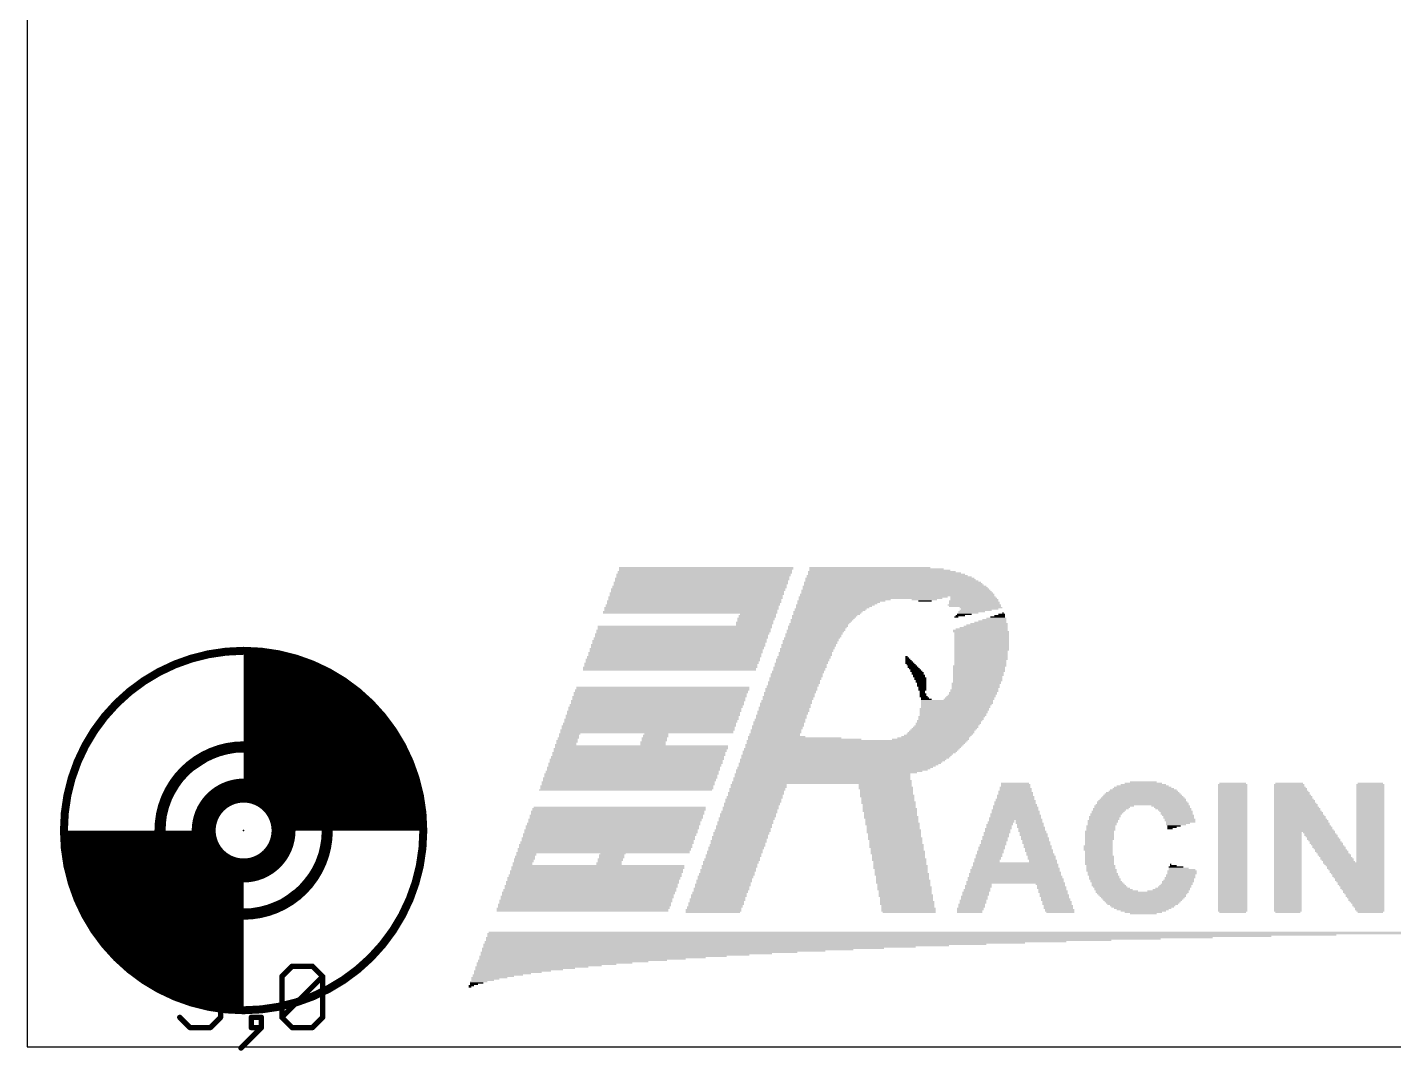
# Model space of a CAD drawing. Extents: x 43 to 243, y 16 to 92.
# Drawn here: x 43.18 to 69.25, y 16.44 to 35.96 of the extents above; entities that cross this region are included whole.
import ezdxf

# ---------------------------------------------------------------- set-up
doc = ezdxf.new("R2010")
doc.units = 0
for name, color, linetype in [('121', 253, 'CONTINUOUS'), ('20', 7, 'CONTINUOUS'), ('21', 253, 'CONTINUOUS'), ('23', 7, 'CONTINUOUS'), ('48', 253, 'CONTINUOUS'), ('51', 253, 'CONTINUOUS')]:
    doc.layers.add(name, color=color, linetype=linetype)

# ---------------------------------------------------------------- blocks, each defined once
blk = doc.blocks.new('RECT')
blk.add_solid([(-0.5, -0.5), (0.5, -0.5), (-0.5, 0.5), (0.5, 0.5)])

msp = doc.modelspace()

# ---------------------------------------------------------------- linework, layer by layer
at = {"layer": '20'}
for p, q in [((43.18, 91.59), (43.18, 16.51)), ((43.18, 16.51), (243.18, 16.51))]:
    msp.add_line(p, q, dxfattribs=at)
msp.add_circle((47.3075, 20.6375), 1.5, dxfattribs=at)
at = {"layer": '21'}
for points, const_width in [([(47.3075, 17.2085, 1), (47.3075, 24.0665, 1), (47.3075, 17.2085)], 0.1524), ([(47.3075, 19.0375, 1), (47.3075, 22.2375, 1), (47.3075, 19.0375)], 0.2032)]:
    msp.add_lwpolyline(points, format="xyb", dxfattribs=dict(at, const_width=const_width))
at = {"layer": '23'}
msp.add_point((47.3075, 20.6375), dxfattribs=at)
at = {"layer": '48', "const_width": 0.1016}
for points in [[(46.0883, 17.8528), (46.2832, 18.0477)], [(46.2832, 18.0477), (46.673, 18.0477)], [(46.673, 18.0477), (46.8679, 17.8528)], [(48.0373, 17.8528), (48.2322, 18.0477)], [(48.2322, 18.0477), (48.622, 18.0477)], [(48.622, 18.0477), (48.8169, 17.8528)], [(46.8679, 17.8528), (46.8679, 17.6579)], [(48.0373, 17.0732), (48.0373, 17.8528)], [(48.0373, 17.0732), (48.8169, 17.8528)], [(48.8169, 17.8528), (48.8169, 17.0732)], [(46.673, 17.463), (46.4781, 17.463)], [(46.8679, 17.6579), (46.673, 17.463)], [(46.673, 17.463), (46.8679, 17.2681)], [(46.8679, 17.2681), (46.8679, 17.0732)], [(46.2832, 16.8783), (46.0883, 17.0732)], [(46.8679, 17.0732), (46.673, 16.8783)], [(47.6475, 17.0732), (47.4526, 17.0732)], [(47.4526, 17.0732), (47.4526, 16.8783)], [(47.6475, 16.8783), (47.6475, 17.0732)], [(48.2322, 16.8783), (48.0373, 17.0732)], [(48.8169, 17.0732), (48.622, 16.8783)], [(46.673, 16.8783), (46.2832, 16.8783)], [(47.2577, 16.4885), (47.6475, 16.8783)], [(47.4526, 16.8783), (47.6475, 16.8783)], [(48.622, 16.8783), (48.2322, 16.8783)]]:
    msp.add_lwpolyline(points, dxfattribs=at)
at = {"layer": '48', "const_width": 0.0508}
for points in [[(46.2832, 18.0731, 1), (46.2832, 18.0223)], [(46.3012, 18.0297, 1), (46.2652, 18.0657)], [(46.691, 18.0657, 1), (46.655, 18.0297)], [(46.673, 18.0223, 1), (46.673, 18.0731)], [(48.2322, 18.0731, 1), (48.2322, 18.0223)], [(48.2502, 18.0297, 1), (48.2142, 18.0657)], [(48.64, 18.0657, 1), (48.604, 18.0297)], [(48.622, 18.0223, 1), (48.622, 18.0731)], [(46.0703, 17.8708, 1), (46.1063, 17.8348)], [(46.8933, 17.8528, 1), (46.8425, 17.8528)], [(46.8499, 17.8348, 1), (46.8859, 17.8708)], [(48.0193, 17.8708, 1), (48.0553, 17.8348)], [(48.0627, 17.8528, 1), (48.0119, 17.8528)], [(48.8423, 17.8528, 1), (48.7915, 17.8528)], [(48.8349, 17.8348, 1), (48.7989, 17.8708)], [(48.7989, 17.8348, 1), (48.8349, 17.8708)], [(46.4781, 17.4884, 1), (46.4781, 17.4376)], [(46.691, 17.481, 1), (46.655, 17.445)], [(46.655, 17.481, 1), (46.691, 17.445)], [(46.673, 17.4376, 1), (46.673, 17.4884)], [(46.8425, 17.6579, 1), (46.8933, 17.6579)], [(46.8859, 17.6399, 1), (46.8499, 17.6759)], [(46.8933, 17.2681, 1), (46.8425, 17.2681)], [(46.8499, 17.2501, 1), (46.8859, 17.2861)], [(46.1063, 17.0912, 1), (46.0703, 17.0552)], [(46.8425, 17.0732, 1), (46.8933, 17.0732)], [(46.8859, 17.0552, 1), (46.8499, 17.0912)], [(47.4526, 17.0986, 1), (47.4526, 17.0478)], [(47.478, 17.0732, 1), (47.4272, 17.0732)], [(47.6729, 17.0732, 1), (47.6221, 17.0732)], [(47.6475, 17.0478, 1), (47.6475, 17.0986)], [(48.0553, 17.0912, 1), (48.0193, 17.0552)], [(48.0193, 17.0912, 1), (48.0553, 17.0552)], [(48.0119, 17.0732, 1), (48.0627, 17.0732)], [(48.7915, 17.0732, 1), (48.8423, 17.0732)], [(48.8349, 17.0552, 1), (48.7989, 17.0912)], [(46.2832, 16.9037, 1), (46.2832, 16.8529)], [(46.2652, 16.8603, 1), (46.3012, 16.8963)], [(46.655, 16.8963, 1), (46.691, 16.8603)], [(46.673, 16.8529, 1), (46.673, 16.9037)], [(47.4526, 16.9037, 1), (47.4526, 16.8529)], [(47.4272, 16.8783, 1), (47.478, 16.8783)], [(47.6221, 16.8783, 1), (47.6729, 16.8783)], [(47.6655, 16.8603, 1), (47.6295, 16.8963)], [(47.6475, 16.8529, 1), (47.6475, 16.9037)], [(48.2322, 16.9037, 1), (48.2322, 16.8529)], [(48.2142, 16.8603, 1), (48.2502, 16.8963)], [(48.604, 16.8963, 1), (48.64, 16.8603)], [(48.622, 16.8529, 1), (48.622, 16.9037)], [(47.2397, 16.5065, 1), (47.2757, 16.4705)]]:
    msp.add_lwpolyline(points, format="xyb", dxfattribs=at)
at = {"layer": '51'}
for points, const_width in [([(49.4665, 20.6375, 0.4142), (47.3075, 22.7965)], 2.4892), ([(45.1485, 20.6375, 0.4142), (47.3075, 18.4785)], 2.4892), ([(47.3075, 19.8755, 1), (47.3075, 21.3995, 1), (47.3075, 19.8755)], 0.4572)]:
    msp.add_lwpolyline(points, format="xyb", dxfattribs=dict(at, const_width=const_width))

# ---------------------------------------------------------------- block references
at = {"layer": '121', "yscale": 0.0254}
for p, xscale in [((56.1086, 25.5778), 3.3274), ((56.1086, 25.5524), 3.3274), ((56.134, 25.654), 3.3274), ((56.134, 25.6286), 3.3274), ((56.1213, 25.6032), 3.302), ((59.4868, 25.5778), 2.8194), ((59.5376, 25.5524), 2.921), ((59.2582, 25.654), 2.3114), ((59.3852, 25.6286), 2.5654), ((59.4487, 25.6032), 2.6924), ((56.007, 25.2984), 3.3274), ((56.0324, 25.3746), 3.3274), ((56.0324, 25.3492), 3.3274), ((56.0197, 25.3238), 3.302), ((56.0578, 25.4508), 3.3274), ((56.0578, 25.4254), 3.3274), ((56.0451, 25.4), 3.302), ((56.0832, 25.527), 3.3274), ((56.0832, 25.5016), 3.3274), ((56.0705, 25.4762), 3.302), ((59.7281, 25.2984), 3.5052), ((59.69, 25.3746), 3.3782), ((59.7027, 25.3492), 3.4036), ((59.7154, 25.3238), 3.429), ((59.6392, 25.4508), 3.2258), ((59.6519, 25.4254), 3.2512), ((59.6773, 25.4), 3.302), ((59.5884, 25.5016), 3.0734), ((59.6265, 25.4762), 3.1496), ((59.5757, 25.527), 2.9972), ((55.9054, 25.019), 3.3274), ((55.9308, 25.0952), 3.3274), ((55.9308, 25.0698), 3.3274), ((55.9181, 25.0444), 3.302), ((55.9562, 25.1714), 3.3274), ((55.9562, 25.146), 3.3274), ((55.9435, 25.1206), 3.302), ((55.9816, 25.2476), 3.3274), ((55.9816, 25.2222), 3.3274), ((55.9689, 25.1968), 3.302), ((56.007, 25.273), 3.3274), ((58.7121, 25.019), 1.6764), ((59.3217, 25.0952), 2.8448), ((59.2709, 25.0698), 2.7432), ((58.7756, 25.0444), 1.7526), ((59.7789, 25.146), 3.7084), ((59.7789, 25.1206), 3.7084), ((59.7535, 25.2222), 3.6068), ((59.7662, 25.1968), 3.6322), ((59.7789, 25.1714), 3.6576), ((59.7408, 25.273), 3.5306), ((59.7535, 25.2476), 3.556), ((60.2996, 25.0444), 0.4826), ((60.3123, 25.019), 0.254), ((61.2394, 25.019), 0.9398), ((61.2267, 25.0952), 0.8636), ((61.2394, 25.0698), 0.889), ((61.2521, 25.0444), 0.9144), ((55.8292, 24.8158), 3.3274), ((55.8292, 24.7904), 3.3274), ((55.8546, 24.892), 3.3274), ((55.8546, 24.8666), 3.3274), ((55.8419, 24.8412), 3.302), ((55.88, 24.9428), 3.3274), ((55.8673, 24.9174), 3.302), ((55.9054, 24.9936), 3.3274), ((55.8927, 24.9682), 3.302), ((57.1246, 24.765), 0.6858), ((58.4581, 24.8158), 1.3208), ((58.4454, 24.7904), 1.2954), ((58.4327, 24.765), 1.27), ((58.5089, 24.8666), 1.3716), ((58.4962, 24.8412), 1.3462), ((58.5978, 24.9428), 1.4986), ((58.5724, 24.9174), 1.4478), ((58.547, 24.892), 1.397), ((58.6613, 24.9936), 1.5748), ((58.6359, 24.9682), 1.524), ((61.2521, 24.9428), 1.016), ((61.2521, 24.9936), 0.9652), ((61.2521, 24.9682), 0.9652), ((61.2648, 24.9174), 0.9906), ((61.0616, 24.765), 0.2794), ((61.2013, 24.8158), 0.508), ((61.1378, 24.7904), 0.381), ((61.3791, 24.892), 0.8128), ((61.2775, 24.8412), 0.6096), ((61.3537, 24.8666), 0.7112), ((61.7728, 24.765), 0.127), ((61.7982, 24.7904), 0.0254), ((55.7276, 24.5364), 3.3274), ((55.7276, 24.511), 3.3274), ((57.0611, 24.6126), 0.7112), ((57.0611, 24.5872), 0.7112), ((57.0484, 24.5618), 0.6858), ((57.0865, 24.6888), 0.7112), ((57.0865, 24.6634), 0.7112), ((57.0738, 24.638), 0.6858), ((57.1119, 24.7396), 0.7112), ((57.1119, 24.7142), 0.7112), ((58.2676, 24.5364), 1.143), ((58.2549, 24.511), 1.1176), ((58.293, 24.5872), 1.143), ((58.2803, 24.5618), 1.1176), ((58.3438, 24.6634), 1.1938), ((58.3311, 24.638), 1.1684), ((58.3184, 24.6126), 1.143), ((58.3946, 24.7396), 1.2446), ((58.3819, 24.7142), 1.2192), ((58.3692, 24.6888), 1.1938), ((60.9092, 24.7142), 0.0762), ((60.9854, 24.7396), 0.1778), ((61.4299, 24.511), 0.9144), ((61.468, 24.5364), 0.8382), ((61.4934, 24.5618), 0.7874), ((61.5315, 24.5872), 0.7112), ((61.5569, 24.6126), 0.6096), ((61.595, 24.638), 0.5334), ((61.6331, 24.6634), 0.4572), ((61.6712, 24.6888), 0.381), ((61.6966, 24.7142), 0.2794), ((61.7347, 24.7396), 0.2032), ((55.626, 24.257), 3.3274), ((55.6514, 24.3078), 3.3274), ((55.6387, 24.2824), 3.302), ((55.6768, 24.384), 3.3274), ((55.6641, 24.3586), 3.302), ((55.6641, 24.3332), 3.302), ((55.7022, 24.4602), 3.3274), ((55.7022, 24.4348), 3.3274), ((55.6895, 24.4094), 3.302), ((55.7149, 24.4856), 3.302), ((58.1279, 24.257), 1.0668), ((58.1533, 24.3078), 1.0668), ((58.1406, 24.2824), 1.0414), ((58.1914, 24.384), 1.0922), ((58.1787, 24.3586), 1.0668), ((58.1787, 24.3332), 1.0668), ((58.2295, 24.4602), 1.1176), ((58.2168, 24.4348), 1.0922), ((58.2041, 24.4094), 1.0668), ((58.2422, 24.4856), 1.0922), ((61.3664, 24.4602), 1.0414), ((61.3791, 24.4348), 1.0668), ((61.3918, 24.4094), 1.0414), ((61.3918, 24.384), 1.0414), ((61.3918, 24.3586), 1.0414), ((61.3918, 24.3332), 1.0414), ((61.3918, 24.3078), 1.0414), ((61.3918, 24.2824), 1.0414), ((61.3918, 24.257), 1.0414), ((61.3918, 24.4856), 0.9906), ((55.5498, 24.0284), 3.3274), ((55.5371, 24.003), 3.302), ((55.5371, 23.9776), 3.302), ((55.5752, 24.1046), 3.3274), ((55.5625, 24.0792), 3.302), ((55.5625, 24.0538), 3.302), ((55.6006, 24.1808), 3.3274), ((55.6006, 24.1554), 3.3274), ((55.5879, 24.13), 3.302), ((55.626, 24.2316), 3.3274), ((55.6133, 24.2062), 3.302), ((58.0263, 24.0284), 1.016), ((58.0263, 24.003), 1.016), ((58.0263, 23.9776), 1.016), ((58.0644, 24.1046), 1.0414), ((58.0517, 24.0792), 1.016), ((58.0517, 24.0538), 1.016), ((58.0898, 24.1808), 1.0414), ((58.0898, 24.1554), 1.0414), ((58.0771, 24.13), 1.016), ((58.1152, 24.2316), 1.0414), ((58.1152, 24.2062), 1.0414), ((61.3918, 24.2316), 1.0414), ((61.3918, 24.2062), 1.0414), ((61.3918, 24.1808), 1.0414), ((61.3918, 24.1554), 1.0414), ((61.3918, 24.13), 1.0414), ((61.3918, 24.1046), 1.0414), ((61.3918, 24.0792), 1.0414), ((61.3791, 24.0538), 1.016), ((61.3791, 24.0284), 1.016), ((61.3791, 24.003), 1.016), ((61.3791, 23.9776), 1.016), ((55.4482, 23.749), 3.3274), ((55.4355, 23.7236), 3.302), ((55.4736, 23.8252), 3.3274), ((55.4609, 23.7998), 3.302), ((55.4609, 23.7744), 3.302), ((55.499, 23.9014), 3.3274), ((55.499, 23.876), 3.3274), ((55.4863, 23.8506), 3.302), ((55.5244, 23.9522), 3.3274), ((55.5117, 23.9268), 3.302), ((57.9247, 23.749), 1.016), ((57.912, 23.7236), 0.9906), ((57.9501, 23.8252), 1.016), ((57.9374, 23.7998), 0.9906), ((57.9374, 23.7744), 0.9906), ((57.9755, 23.9014), 1.016), ((57.9755, 23.876), 1.016), ((57.9628, 23.8506), 0.9906), ((58.0009, 23.9522), 1.016), ((58.0009, 23.9268), 1.016), ((59.9567, 23.9522), 0.0508), ((59.9694, 23.9268), 0.0762), ((59.9821, 23.9014), 0.1016), ((59.9948, 23.876), 0.127), ((60.0075, 23.8506), 0.1524), ((60.0202, 23.8252), 0.1778), ((60.0456, 23.7998), 0.1778), ((60.071, 23.7744), 0.1778), ((60.0837, 23.749), 0.2032), ((60.1091, 23.7236), 0.2032), ((61.3537, 23.7744), 1.016), ((61.341, 23.749), 0.9906), ((61.341, 23.7236), 0.9906), ((61.3791, 23.9522), 1.016), ((61.3791, 23.9268), 1.016), ((61.3791, 23.9014), 1.016), ((61.3664, 23.876), 0.9906), ((61.3664, 23.8506), 0.9906), ((61.3664, 23.8252), 0.9906), ((61.3664, 23.7998), 0.9906), ((55.4355, 23.6982), 3.302), ((57.8104, 23.4696), 0.9906), ((57.8358, 23.5458), 0.9906), ((57.8358, 23.5204), 0.9906), ((57.8231, 23.495), 0.9652), ((57.8612, 23.622), 0.9906), ((57.8612, 23.5966), 0.9906), ((57.8612, 23.5712), 0.9906), ((57.8866, 23.6728), 0.9906), ((57.8866, 23.6474), 0.9906), ((57.912, 23.6982), 0.9906), ((60.1345, 23.6982), 0.2032), ((60.1472, 23.6728), 0.2286), ((60.1726, 23.6474), 0.2286), ((60.1726, 23.622), 0.2286), ((60.198, 23.5966), 0.2286), ((60.198, 23.5712), 0.2286), ((60.2234, 23.5458), 0.2286), ((60.2234, 23.5204), 0.2286), ((60.2361, 23.495), 0.2032), ((60.2361, 23.4696), 0.2032), ((61.341, 23.6982), 0.9906), ((61.341, 23.6728), 0.9906), ((61.3283, 23.6474), 0.9652), ((61.3283, 23.622), 0.9652), ((61.3283, 23.5966), 0.9652), ((61.3156, 23.5712), 0.9398), ((61.3156, 23.5458), 0.9398), ((61.3156, 23.5204), 0.9398), ((61.3156, 23.495), 0.9398), ((61.3029, 23.4696), 0.9144), ((55.2704, 23.2664), 3.3274), ((55.2577, 23.241), 3.302), ((55.2577, 23.2156), 3.302), ((55.2958, 23.3172), 3.3274), ((55.2831, 23.2918), 3.302), ((55.3085, 23.368), 3.302), ((55.3085, 23.3426), 3.302), ((57.7342, 23.2664), 0.9906), ((57.7215, 23.241), 0.9652), ((57.7215, 23.2156), 0.9652), ((57.7596, 23.3426), 0.9906), ((57.7596, 23.3172), 0.9906), ((57.7469, 23.2918), 0.9652), ((57.785, 23.3934), 0.9906), ((57.7723, 23.368), 0.9652), ((57.8104, 23.4442), 0.9906), ((57.7977, 23.4188), 0.9652), ((60.2488, 23.4442), 0.1778), ((60.2488, 23.4188), 0.1778), ((60.2488, 23.3934), 0.1778), ((60.2615, 23.368), 0.1524), ((60.2615, 23.3426), 0.1524), ((60.2615, 23.3172), 0.1524), ((60.2615, 23.2918), 0.1016), ((60.2615, 23.2664), 0.1016), ((60.2742, 23.241), 0.127), ((60.2742, 23.2156), 0.127), ((61.2013, 23.2156), 0.9144), ((61.2267, 23.2664), 0.9144), ((61.2267, 23.241), 0.9144), ((61.2521, 23.3172), 0.9144), ((61.2521, 23.2918), 0.9144), ((61.2902, 23.4442), 0.9398), ((61.2775, 23.4188), 0.9144), ((61.2775, 23.3934), 0.9144), ((61.2775, 23.368), 0.9144), ((61.2648, 23.3426), 0.889), ((55.1688, 22.987), 3.3274), ((55.1561, 22.9616), 3.302), ((55.1561, 22.9362), 3.302), ((55.1942, 23.0378), 3.3274), ((55.1815, 23.0124), 3.302), ((55.2196, 23.114), 3.3274), ((55.2069, 23.0886), 3.302), ((55.2069, 23.0632), 3.302), ((55.245, 23.1902), 3.3274), ((55.2323, 23.1648), 3.302), ((55.2323, 23.1394), 3.302), ((57.6326, 22.987), 0.9906), ((57.6199, 22.9616), 0.9652), ((57.6199, 22.9362), 0.9652), ((57.658, 23.0632), 0.9906), ((57.6453, 23.0378), 0.9652), ((57.6453, 23.0124), 0.9652), ((57.6707, 23.114), 0.9652), ((57.6707, 23.0886), 0.9652), ((57.7088, 23.1902), 0.9906), ((57.6961, 23.1648), 0.9652), ((57.6961, 23.1394), 0.9652), ((60.2869, 23.1902), 0.1524), ((60.8711, 22.9616), 1.3208), ((60.8711, 22.9362), 1.3208), ((60.3123, 23.1648), 0.1524), ((60.3377, 23.1394), 0.2032), ((60.9219, 23.114), 1.3716), ((60.9219, 23.0886), 1.3716), ((60.9219, 23.0632), 1.3716), ((60.9092, 23.0378), 1.3462), ((60.8965, 23.0124), 1.3208), ((60.8965, 22.987), 1.3208), ((61.1505, 23.1394), 0.9652), ((61.1632, 23.1648), 0.9398), ((61.1886, 23.1902), 0.9398), ((55.0545, 22.6822), 3.302), ((55.0926, 22.7584), 3.3274), ((55.0799, 22.733), 3.302), ((55.0799, 22.7076), 3.302), ((55.118, 22.8346), 3.3274), ((55.1053, 22.8092), 3.302), ((55.1053, 22.7838), 3.302), ((55.1434, 22.9108), 3.3274), ((55.1307, 22.8854), 3.302), ((55.1307, 22.86), 3.302), ((57.531, 22.7076), 0.9906), ((57.5183, 22.6822), 0.9652), ((57.5437, 22.7584), 0.9652), ((57.5437, 22.733), 0.9652), ((57.5691, 22.8346), 0.9652), ((57.5691, 22.8092), 0.9652), ((57.5691, 22.7838), 0.9652), ((57.6072, 22.9108), 0.9906), ((57.5945, 22.8854), 0.9652), ((57.5945, 22.86), 0.9652), ((60.7568, 22.6822), 1.2446), ((60.7822, 22.733), 1.2446), ((60.7695, 22.7076), 1.2192), ((60.8203, 22.8092), 1.27), ((60.8076, 22.7838), 1.2446), ((60.8076, 22.7584), 1.2446), ((60.8584, 22.9108), 1.2954), ((60.8584, 22.8854), 1.2954), ((60.8457, 22.86), 1.27), ((60.8457, 22.8346), 1.27), ((53.5305, 22.479), 0.4064), ((53.5178, 22.4536), 0.381), ((53.5178, 22.4282), 0.381), ((55.0164, 22.5552), 3.3274), ((55.0037, 22.5298), 3.302), ((55.0037, 22.5044), 3.302), ((55.0418, 22.6314), 3.3274), ((55.0291, 22.606), 3.302), ((55.0291, 22.5806), 3.302), ((55.0545, 22.6568), 3.302), ((55.1688, 22.4536), 0.4826), ((55.1688, 22.4282), 0.4826), ((55.1815, 22.479), 0.4572), ((57.4802, 22.4282), 1.0922), ((57.4421, 22.479), 0.9652), ((57.4421, 22.4536), 0.9652), ((57.4675, 22.5552), 0.9652), ((57.4675, 22.5298), 0.9652), ((57.4675, 22.5044), 0.9652), ((57.5056, 22.6314), 0.9906), ((57.4929, 22.606), 0.9652), ((57.4929, 22.5806), 0.9652), ((57.5183, 22.6568), 0.9652), ((60.5155, 22.4282), 1.3208), ((60.5536, 22.4536), 1.2954), ((60.5917, 22.479), 1.27), ((60.6171, 22.5044), 1.27), ((60.6298, 22.5298), 1.2446), ((60.6552, 22.5552), 1.2446), ((60.6806, 22.5806), 1.2446), ((60.706, 22.606), 1.2446), ((60.7187, 22.6314), 1.2192), ((60.7441, 22.6568), 1.2192), ((54.8894, 22.1996), 3.3274), ((54.8767, 22.1742), 3.302), ((53.4543, 22.2758), 0.4064), ((54.9021, 22.2504), 3.302), ((54.9021, 22.225), 3.302), ((53.4797, 22.352), 0.4064), ((53.4797, 22.3266), 0.4064), ((53.467, 22.3012), 0.381), ((53.5051, 22.4028), 0.4064), ((53.4924, 22.3774), 0.381), ((55.118, 22.3266), 0.4826), ((55.118, 22.3012), 0.4826), ((55.118, 22.2758), 0.4826), ((55.1434, 22.4028), 0.4826), ((55.1434, 22.3774), 0.4826), ((55.1434, 22.352), 0.4826), ((58.9153, 22.1996), 4.1148), ((58.9026, 22.1742), 4.0894), ((58.9661, 22.2758), 4.1656), ((58.9534, 22.2504), 4.1402), ((58.9407, 22.225), 4.1148), ((59.0169, 22.352), 4.2164), ((59.0042, 22.3266), 4.191), ((58.9915, 22.3012), 4.1656), ((57.8231, 22.4028), 1.778), ((58.0136, 22.3774), 2.159), ((60.4139, 22.3774), 1.4732), ((60.4647, 22.4028), 1.3716), ((54.7878, 21.9202), 3.3274), ((54.7751, 21.8948), 3.302), ((54.8132, 21.9964), 3.3274), ((54.8005, 21.971), 3.302), ((54.8005, 21.9456), 3.302), ((54.8259, 22.0472), 3.302), ((54.8259, 22.0218), 3.302), ((54.8513, 22.1234), 3.302), ((54.8513, 22.098), 3.302), ((54.8513, 22.0726), 3.302), ((54.8767, 22.1488), 3.302), ((58.6867, 21.9202), 3.8608), ((58.6613, 21.8948), 3.81), ((58.7502, 21.9964), 3.937), ((58.7375, 21.971), 3.9116), ((58.7121, 21.9456), 3.8608), ((58.8137, 22.0726), 4.0132), ((58.801, 22.0472), 3.9878), ((58.7883, 22.0218), 3.9624), ((58.8772, 22.1488), 4.0894), ((58.8645, 22.1234), 4.064), ((58.8391, 22.098), 4.0132), ((54.6862, 21.6408), 3.3274), ((54.7116, 21.717), 3.3274), ((54.6989, 21.6916), 3.302), ((54.6989, 21.6662), 3.302), ((54.7243, 21.7678), 3.302), ((54.7243, 21.7424), 3.302), ((54.7497, 21.844), 3.302), ((54.7497, 21.8186), 3.302), ((54.7497, 21.7932), 3.302), ((54.7751, 21.8694), 3.302), ((58.3438, 21.6408), 3.3782), ((58.3565, 21.717), 3.3528), ((58.3565, 21.6916), 3.3528), ((58.3565, 21.6662), 3.3528), ((58.5343, 21.7932), 3.6576), ((58.4835, 21.7678), 3.556), ((58.4327, 21.7424), 3.4544), ((58.5978, 21.844), 3.7338), ((58.5724, 21.8186), 3.683), ((58.6359, 21.8694), 3.7592), ((54.5973, 21.4122), 3.302), ((54.6227, 21.4884), 3.302), ((54.6227, 21.463), 3.302), ((54.6227, 21.4376), 3.302), ((54.6481, 21.5646), 3.302), ((54.6481, 21.5392), 3.302), ((54.6481, 21.5138), 3.302), ((54.6735, 21.6154), 3.302), ((54.6735, 21.59), 3.302), ((57.1119, 21.4376), 1.0668), ((57.1119, 21.4122), 1.0668), ((57.0992, 21.3868), 1.0414), ((57.1373, 21.5138), 1.0668), ((57.1373, 21.4884), 1.0668), ((57.1373, 21.463), 1.0668), ((58.3438, 21.5646), 3.429), ((58.3438, 21.5392), 3.429), ((58.3438, 21.6154), 3.3782), ((58.3565, 21.59), 3.4036), ((59.5503, 21.5138), 1.016), ((59.5503, 21.4884), 1.016), ((59.563, 21.463), 1.0414), ((59.563, 21.4376), 1.0414), ((59.5757, 21.4122), 1.016), ((59.5757, 21.3868), 1.016), ((62.0268, 21.3868), 0.635), ((62.0268, 21.463), 0.5842), ((62.0395, 21.4376), 0.6096), ((62.0395, 21.4122), 0.6096), ((62.0268, 21.5392), 0.5334), ((62.0395, 21.5138), 0.5588), ((62.0395, 21.4884), 0.5588), ((64.4779, 21.3868), 1.3208), ((64.4779, 21.4122), 1.27), ((64.4779, 21.4376), 1.1684), ((64.4652, 21.463), 1.0922), ((64.4652, 21.4884), 0.9906), ((64.4779, 21.5138), 0.8636), ((64.4779, 21.5392), 0.7112), ((64.4779, 21.5646), 0.508), ((66.1797, 21.5138), 0.5588), ((66.1797, 21.4884), 0.5588), ((66.1797, 21.463), 0.5588), ((66.1797, 21.4376), 0.5588), ((66.1797, 21.4122), 0.5588), ((66.1797, 21.3868), 0.5588), ((66.1797, 21.5392), 0.508), ((67.2592, 21.5138), 0.5842), ((67.2592, 21.4884), 0.5842), ((67.2719, 21.463), 0.6096), ((67.2846, 21.4376), 0.635), ((67.2846, 21.4122), 0.635), ((67.2973, 21.3868), 0.6604), ((67.2592, 21.5392), 0.5334), ((68.8086, 21.5138), 0.5334), ((68.8086, 21.4884), 0.5334), ((68.8086, 21.463), 0.5334), ((68.8086, 21.4376), 0.5334), ((68.8086, 21.4122), 0.5334), ((68.8086, 21.3868), 0.5334), ((68.8086, 21.5392), 0.4826), ((57.0103, 21.1582), 1.0668), ((57.0103, 21.1328), 1.0668), ((56.9976, 21.1074), 1.0414), ((57.0357, 21.2344), 1.0668), ((57.0357, 21.209), 1.0668), ((57.0357, 21.1836), 1.0668), ((57.0611, 21.2852), 1.0668), ((57.0611, 21.2598), 1.0668), ((57.0865, 21.3614), 1.0668), ((57.0865, 21.336), 1.0668), ((57.0738, 21.3106), 1.0414), ((59.5757, 21.3614), 1.016), ((59.5757, 21.336), 1.016), ((59.5884, 21.3106), 1.0414), ((59.5884, 21.2852), 1.0414), ((59.6011, 21.2598), 1.016), ((59.6011, 21.2344), 1.016), ((59.6011, 21.209), 1.016), ((59.6138, 21.1836), 1.0414), ((59.6138, 21.1582), 1.0414), ((59.6265, 21.1328), 1.016), ((59.6265, 21.1074), 1.016), ((62.0268, 21.1074), 0.8382), ((62.0268, 21.1836), 0.7874), ((62.0268, 21.1582), 0.7874), ((62.0395, 21.1328), 0.8128), ((62.0268, 21.2344), 0.7366), ((62.0395, 21.209), 0.762), ((62.0268, 21.3106), 0.6858), ((62.0395, 21.2852), 0.7112), ((62.0395, 21.2598), 0.7112), ((62.0395, 21.3614), 0.6604), ((62.0395, 21.336), 0.6604), ((63.9191, 21.1074), 0.762), ((64.4525, 21.1328), 1.778), ((64.4525, 21.1836), 1.7272), ((64.4652, 21.1582), 1.7526), ((64.4525, 21.209), 1.6764), ((64.4652, 21.2344), 1.651), ((64.4652, 21.2598), 1.6002), ((64.4652, 21.2852), 1.5494), ((64.4652, 21.3106), 1.4986), ((64.4652, 21.336), 1.4478), ((64.4652, 21.3614), 1.397), ((64.9986, 21.1074), 0.7366), ((66.1797, 21.3614), 0.5588), ((66.1797, 21.336), 0.5588), ((66.1797, 21.3106), 0.5588), ((66.1797, 21.2852), 0.5588), ((66.1797, 21.2598), 0.5588), ((66.1797, 21.2344), 0.5588), ((66.1797, 21.209), 0.5588), ((66.1797, 21.1836), 0.5588), ((66.1797, 21.1582), 0.5588), ((66.1797, 21.1328), 0.5588), ((66.1797, 21.1074), 0.5588), ((67.31, 21.3614), 0.6858), ((67.31, 21.336), 0.6858), ((67.3227, 21.3106), 0.7112), ((67.3354, 21.2852), 0.7366), ((67.3354, 21.2598), 0.7366), ((67.3481, 21.2344), 0.762), ((67.3608, 21.209), 0.7874), ((67.3608, 21.1836), 0.7874), ((67.3735, 21.1582), 0.8128), ((67.3862, 21.1328), 0.8382), ((67.3862, 21.1074), 0.8382), ((68.8086, 21.3614), 0.5334), ((68.8086, 21.336), 0.5334), ((68.8086, 21.3106), 0.5334), ((68.8086, 21.2852), 0.5334), ((68.8086, 21.2598), 0.5334), ((68.8086, 21.2344), 0.5334), ((68.8086, 21.209), 0.5334), ((68.8086, 21.1836), 0.5334), ((68.8086, 21.1582), 0.5334), ((68.8086, 21.1328), 0.5334), ((68.8086, 21.1074), 0.5334), ((54.3941, 20.8534), 3.302), ((54.4195, 20.9296), 3.302), ((54.4195, 20.9042), 3.302), ((54.4195, 20.8788), 3.302), ((54.4449, 21.0058), 3.302), ((54.4449, 20.9804), 3.302), ((54.4449, 20.955), 3.302), ((54.4703, 21.0566), 3.302), ((54.4703, 21.0312), 3.302), ((54.483, 21.082), 3.2766), ((56.9087, 20.8788), 1.0668), ((56.9087, 20.8534), 1.0668), ((56.9341, 20.955), 1.0668), ((56.9341, 20.9296), 1.0668), ((56.9341, 20.9042), 1.0668), ((56.9595, 21.0058), 1.0668), ((56.9595, 20.9804), 1.0668), ((56.9849, 21.082), 1.0668), ((56.9849, 21.0566), 1.0668), ((56.9722, 21.0312), 1.0414), ((59.6265, 21.082), 1.016), ((59.6392, 21.0566), 1.0414), ((59.6392, 21.0312), 1.0414), ((59.6392, 21.0058), 1.0414), ((59.6519, 20.9804), 1.016), ((59.6519, 20.955), 1.016), ((59.6519, 20.9296), 1.016), ((59.6646, 20.9042), 1.0414), ((59.6646, 20.8788), 1.0414), ((59.6773, 20.8534), 1.016), ((62.0268, 20.8788), 0.9906), ((62.0395, 20.8534), 1.016), ((62.0268, 20.955), 0.9398), ((62.0395, 20.9296), 0.9652), ((62.0395, 20.9042), 0.9652), ((62.0268, 21.0312), 0.889), ((62.0395, 21.0058), 0.9144), ((62.0395, 20.9804), 0.9144), ((62.0395, 21.082), 0.8636), ((62.0395, 21.0566), 0.8636), ((63.7413, 20.9042), 0.6096), ((63.7286, 20.8788), 0.5842), ((63.7286, 20.8534), 0.5842), ((63.7667, 20.955), 0.6096), ((63.754, 20.9296), 0.5842), ((63.8048, 21.0058), 0.635), ((63.7921, 20.9804), 0.6096), ((63.8556, 21.0566), 0.6858), ((63.8302, 21.0312), 0.635), ((63.881, 21.082), 0.6858), ((65.024, 21.082), 0.6858), ((65.0494, 21.0566), 0.6858), ((65.0748, 21.0312), 0.635), ((65.1002, 21.0058), 0.635), ((65.1129, 20.9804), 0.6096), ((65.1129, 20.955), 0.6096), ((65.1383, 20.9296), 0.6096), ((65.151, 20.9042), 0.5842), ((65.151, 20.8788), 0.5842), ((65.1764, 20.8534), 0.5842), ((66.1797, 21.082), 0.5588), ((66.1797, 21.0566), 0.5588), ((66.1797, 21.0312), 0.5588), ((66.1797, 21.0058), 0.5588), ((66.1797, 20.9804), 0.5588), ((66.1797, 20.955), 0.5588), ((66.1797, 20.9296), 0.5588), ((66.1797, 20.9042), 0.5588), ((66.1797, 20.8788), 0.5588), ((66.1797, 20.8534), 0.5588), ((67.3989, 21.082), 0.8636), ((67.4116, 21.0566), 0.889), ((67.4116, 21.0312), 0.889), ((67.4243, 21.0058), 0.9144), ((67.437, 20.9804), 0.9398), ((67.437, 20.955), 0.9398), ((67.4497, 20.9296), 0.9652), ((67.4624, 20.9042), 0.9906), ((67.4624, 20.8788), 0.9906), ((67.4751, 20.8534), 1.016), ((68.8086, 21.082), 0.5334), ((68.8086, 21.0566), 0.5334), ((68.8086, 21.0312), 0.5334), ((68.8086, 21.0058), 0.5334), ((68.8086, 20.9804), 0.5334), ((68.8086, 20.955), 0.5334), ((68.8086, 20.9296), 0.5334), ((68.8086, 20.9042), 0.5334), ((68.8086, 20.8788), 0.5334), ((68.8086, 20.8534), 0.5334), ((54.3179, 20.6502), 3.302), ((54.3179, 20.6248), 3.302), ((54.3179, 20.5994), 3.302), ((54.3433, 20.7264), 3.302), ((54.3433, 20.701), 3.302), ((54.3433, 20.6756), 3.302), ((54.3687, 20.7772), 3.302), ((54.3687, 20.7518), 3.302), ((54.3941, 20.828), 3.302), ((54.3814, 20.8026), 3.2766), ((56.8071, 20.5994), 1.0668), ((56.8325, 20.6502), 1.0668), ((56.8325, 20.6248), 1.0668), ((56.8579, 20.7264), 1.0668), ((56.8579, 20.701), 1.0668), ((56.8452, 20.6756), 1.0414), ((56.8833, 20.8026), 1.0668), ((56.8833, 20.7772), 1.0668), ((56.8706, 20.7518), 1.0414), ((56.896, 20.828), 1.0414), ((59.6773, 20.828), 1.016), ((59.6773, 20.8026), 1.016), ((59.69, 20.7772), 1.0414), ((59.69, 20.7518), 1.0414), ((59.7027, 20.7264), 1.016), ((59.7027, 20.701), 1.016), ((59.7027, 20.6756), 1.016), ((59.7154, 20.6502), 1.0414), ((59.7154, 20.6248), 1.0414), ((59.7154, 20.5994), 1.0414), ((61.6839, 20.5994), 0.508), ((61.7093, 20.6756), 0.508), ((61.6966, 20.6502), 0.4826), ((61.6966, 20.6248), 0.4826), ((61.7347, 20.7518), 0.508), ((61.722, 20.7264), 0.4826), ((61.722, 20.701), 0.4826), ((61.7601, 20.8026), 0.508), ((61.7474, 20.7772), 0.4826), ((61.7728, 20.828), 0.4826), ((62.2935, 20.828), 0.508), ((62.2935, 20.8026), 0.508), ((62.3062, 20.7772), 0.5334), ((62.3189, 20.7518), 0.508), ((62.3189, 20.7264), 0.508), ((62.3316, 20.701), 0.5334), ((62.3443, 20.6756), 0.508), ((62.3443, 20.6502), 0.508), ((62.357, 20.6248), 0.5334), ((62.3697, 20.5994), 0.508), ((63.6397, 20.6248), 0.5588), ((63.6397, 20.5994), 0.5588), ((63.6651, 20.7264), 0.5588), ((63.6651, 20.701), 0.5588), ((63.6651, 20.6756), 0.5588), ((63.6651, 20.6502), 0.5588), ((63.7032, 20.828), 0.5842), ((63.7032, 20.8026), 0.5842), ((63.6905, 20.7772), 0.5588), ((63.6905, 20.7518), 0.5588), ((65.1764, 20.828), 0.5842), ((65.1891, 20.8026), 0.5588), ((65.1383, 20.7772), 0.4572), ((65.1002, 20.7518), 0.381), ((65.0621, 20.7264), 0.254), ((65.024, 20.701), 0.1778), ((64.9859, 20.6756), 0.1016), ((66.1797, 20.828), 0.5588), ((66.1797, 20.8026), 0.5588), ((66.1797, 20.7772), 0.5588), ((66.1797, 20.7518), 0.5588), ((66.1797, 20.7264), 0.5588), ((66.1797, 20.701), 0.5588), ((66.1797, 20.6756), 0.5588), ((66.1797, 20.6502), 0.5588), ((66.1797, 20.6248), 0.5588), ((66.1797, 20.5994), 0.5588), ((67.4878, 20.828), 1.0414), ((67.4878, 20.8026), 1.0414), ((67.5005, 20.7772), 1.0668), ((67.5005, 20.7518), 1.0668), ((67.5132, 20.7264), 1.0922), ((67.5259, 20.701), 1.1176), ((67.5259, 20.6756), 1.1176), ((67.5386, 20.6502), 1.143), ((67.5513, 20.6248), 1.1684), ((67.2338, 20.5994), 0.5334), ((67.8307, 20.5994), 0.6096), ((68.8086, 20.828), 0.5334), ((68.8086, 20.8026), 0.5334), ((68.8086, 20.7772), 0.5334), ((68.8086, 20.7518), 0.5334), ((68.8086, 20.7264), 0.5334), ((68.8086, 20.701), 0.5334), ((68.8086, 20.6756), 0.5334), ((68.8086, 20.6502), 0.5334), ((68.8086, 20.6248), 0.5334), ((68.8086, 20.5994), 0.5334), ((54.2163, 20.3708), 3.302), ((54.2163, 20.3454), 3.302), ((54.2417, 20.4216), 3.302), ((54.2417, 20.3962), 3.302), ((54.2671, 20.4978), 3.302), ((54.2671, 20.4724), 3.302), ((54.2544, 20.447), 3.2766), ((54.2925, 20.574), 3.302), ((54.2925, 20.5486), 3.302), ((54.2798, 20.5232), 3.2766), ((56.7309, 20.3708), 1.0668), ((56.7309, 20.3454), 1.0668), ((56.7563, 20.447), 1.0668), ((56.7563, 20.4216), 1.0668), ((56.7436, 20.3962), 1.0414), ((56.7817, 20.5232), 1.0668), ((56.7817, 20.4978), 1.0668), ((56.769, 20.4724), 1.0414), ((56.8071, 20.574), 1.0668), ((56.7944, 20.5486), 1.0414), ((59.7281, 20.574), 1.016), ((59.7281, 20.5486), 1.016), ((59.7281, 20.5232), 1.016), ((59.7408, 20.4978), 1.0414), ((59.7408, 20.4724), 1.0414), ((59.7535, 20.447), 1.016), ((59.7535, 20.4216), 1.016), ((59.7535, 20.3962), 1.016), ((59.7662, 20.3708), 1.0414), ((59.7662, 20.3454), 1.0414), ((61.6077, 20.3708), 0.508), ((61.595, 20.3454), 0.4826), ((61.6331, 20.447), 0.508), ((61.6204, 20.4216), 0.4826), ((61.6204, 20.3962), 0.4826), ((61.6585, 20.5232), 0.508), ((61.6458, 20.4978), 0.4826), ((61.6458, 20.4724), 0.4826), ((61.6712, 20.574), 0.4826), ((61.6712, 20.5486), 0.4826), ((62.3824, 20.574), 0.5334), ((62.3824, 20.5486), 0.5334), ((62.3951, 20.5232), 0.508), ((62.4078, 20.4978), 0.5334), ((62.4078, 20.4724), 0.5334), ((62.4205, 20.447), 0.508), ((62.4332, 20.4216), 0.5334), ((62.4332, 20.3962), 0.5334), ((62.4459, 20.3708), 0.508), ((62.4586, 20.3454), 0.5334), ((63.6143, 20.3454), 0.5588), ((63.6397, 20.574), 0.5588), ((63.6397, 20.5486), 0.5588), ((63.6397, 20.5232), 0.5588), ((63.6397, 20.4978), 0.5588), ((63.6397, 20.4724), 0.5588), ((63.627, 20.447), 0.5334), ((63.627, 20.4216), 0.5334), ((63.627, 20.3962), 0.5334), ((63.627, 20.3708), 0.5334), ((66.1797, 20.574), 0.5588), ((66.1797, 20.5486), 0.5588), ((66.1797, 20.5232), 0.5588), ((66.1797, 20.4978), 0.5588), ((66.1797, 20.4724), 0.5588), ((66.1797, 20.447), 0.5588), ((66.1797, 20.4216), 0.5588), ((66.1797, 20.3962), 0.5588), ((66.1797, 20.3708), 0.5588), ((66.1797, 20.3454), 0.5588), ((67.2338, 20.574), 0.5334), ((67.2338, 20.5486), 0.5334), ((67.2338, 20.5232), 0.5334), ((67.2338, 20.4978), 0.5334), ((67.2338, 20.4724), 0.5334), ((67.2338, 20.447), 0.5334), ((67.2338, 20.4216), 0.5334), ((67.2338, 20.3962), 0.5334), ((67.2338, 20.3708), 0.5334), ((67.2338, 20.3454), 0.5334), ((67.8561, 20.574), 0.6096), ((67.8688, 20.5486), 0.635), ((67.8815, 20.5232), 0.6096), ((67.9069, 20.4978), 0.6096), ((67.9196, 20.4724), 0.635), ((67.9323, 20.447), 0.6096), ((67.9577, 20.4216), 0.6096), ((67.9704, 20.3962), 0.635), ((67.9831, 20.3708), 0.6096), ((68.0085, 20.3454), 0.6096), ((68.8086, 20.574), 0.5334), ((68.8086, 20.5486), 0.5334), ((68.8086, 20.5232), 0.5334), ((68.8086, 20.4978), 0.5334), ((68.8086, 20.4724), 0.5334), ((68.8086, 20.447), 0.5334), ((68.8086, 20.4216), 0.5334), ((68.8086, 20.3962), 0.5334), ((68.8086, 20.3708), 0.5334), ((68.8086, 20.3454), 0.5334), ((52.6669, 20.0914), 0.4064), ((52.6542, 20.066), 0.381), ((52.6796, 20.1422), 0.381), ((52.6796, 20.1168), 0.381), ((54.1655, 20.2184), 3.302), ((52.705, 20.193), 0.381), ((52.705, 20.1676), 0.381), ((54.1909, 20.2946), 3.302), ((54.1909, 20.2692), 3.302), ((54.1782, 20.2438), 3.2766), ((54.2163, 20.32), 3.302), ((54.3052, 20.0914), 0.4826), ((54.3052, 20.066), 0.4826), ((54.3306, 20.1676), 0.4826), ((54.3306, 20.1422), 0.4826), ((54.3306, 20.1168), 0.4826), ((54.356, 20.193), 0.4826), ((56.6293, 20.0914), 1.0668), ((56.6293, 20.066), 1.0668), ((56.6547, 20.1676), 1.0668), ((56.6547, 20.1422), 1.0668), ((56.642, 20.1168), 1.0414), ((56.6801, 20.2438), 1.0668), ((56.6801, 20.2184), 1.0668), ((56.6674, 20.193), 1.0414), ((56.7055, 20.32), 1.0668), ((56.7055, 20.2946), 1.0668), ((56.6928, 20.2692), 1.0414), ((59.7662, 20.32), 1.0414), ((59.7789, 20.2946), 1.016), ((59.7789, 20.2692), 1.016), ((59.7916, 20.2438), 1.0414), ((59.7916, 20.2184), 1.0414), ((59.7916, 20.193), 1.0414), ((59.8043, 20.1676), 1.016), ((59.8043, 20.1422), 1.016), ((59.8043, 20.1168), 1.016), ((59.817, 20.0914), 1.0414), ((59.817, 20.066), 1.0414), ((61.5061, 20.0914), 0.508), ((61.4934, 20.066), 0.4826), ((61.5315, 20.1676), 0.508), ((61.5315, 20.1422), 0.508), ((61.5188, 20.1168), 0.4826), ((61.5569, 20.2438), 0.508), ((61.5569, 20.2184), 0.508), ((61.5442, 20.193), 0.4826), ((61.5823, 20.32), 0.508), ((61.5823, 20.2946), 0.508), ((61.5696, 20.2692), 0.4826), ((62.4586, 20.32), 0.5334), ((62.4713, 20.2946), 0.508), ((62.484, 20.2692), 0.5334), ((62.484, 20.2438), 0.5334), ((62.4967, 20.2184), 0.508), ((62.5094, 20.193), 0.5334), ((62.5094, 20.1676), 0.5334), ((62.5348, 20.1422), 0.5334), ((62.5348, 20.1168), 0.5334), ((62.5348, 20.0914), 0.5334), ((62.5602, 20.066), 0.5334), ((63.6143, 20.32), 0.5588), ((63.6143, 20.2946), 0.5588), ((63.6143, 20.2692), 0.5588), ((63.627, 20.2438), 0.5334), ((63.627, 20.2184), 0.5334), ((63.627, 20.193), 0.5334), ((63.627, 20.1676), 0.5334), ((63.6397, 20.1422), 0.5588), ((63.6397, 20.1168), 0.5588), ((63.6397, 20.0914), 0.5588), ((63.6397, 20.066), 0.5588), ((66.1797, 20.32), 0.5588), ((66.1797, 20.2946), 0.5588), ((66.1797, 20.2692), 0.5588), ((66.1797, 20.2438), 0.5588), ((66.1797, 20.2184), 0.5588), ((66.1797, 20.193), 0.5588), ((66.1797, 20.1676), 0.5588), ((66.1797, 20.1422), 0.5588), ((66.1797, 20.1168), 0.5588), ((66.1797, 20.0914), 0.5588), ((66.1797, 20.066), 0.5588), ((67.2338, 20.32), 0.5334), ((67.2338, 20.2946), 0.5334), ((67.2338, 20.2692), 0.5334), ((67.2338, 20.2438), 0.5334), ((67.2338, 20.2184), 0.5334), ((67.2338, 20.193), 0.5334), ((67.2338, 20.1676), 0.5334), ((67.2338, 20.1422), 0.5334), ((67.2338, 20.1168), 0.5334), ((67.2338, 20.0914), 0.5334), ((67.2338, 20.066), 0.5334), ((68.0212, 20.32), 0.635), ((68.0339, 20.2946), 0.6096), ((68.0593, 20.2692), 0.6096), ((68.072, 20.2438), 0.635), ((68.0847, 20.2184), 0.6096), ((68.1101, 20.193), 0.6096), ((68.1228, 20.1676), 0.635), ((68.1355, 20.1422), 0.6096), ((68.1609, 20.1168), 0.6096), ((68.1736, 20.0914), 0.635), ((68.1863, 20.066), 0.6096), ((68.8086, 20.32), 0.5334), ((68.8086, 20.2946), 0.5334), ((68.8086, 20.2692), 0.5334), ((68.8086, 20.2438), 0.5334), ((68.8086, 20.2184), 0.5334), ((68.8086, 20.193), 0.5334), ((68.8086, 20.1676), 0.5334), ((68.8086, 20.1422), 0.5334), ((68.8086, 20.1168), 0.5334), ((68.8086, 20.0914), 0.5334), ((68.8086, 20.066), 0.5334), ((54.0385, 19.8628), 3.302), ((54.0385, 19.8374), 3.302), ((54.0258, 19.812), 3.2766), ((54.0639, 19.939), 3.302), ((54.0639, 19.9136), 3.302), ((54.0512, 19.8882), 3.2766), ((52.6288, 20.0152), 0.381), ((52.6288, 19.9898), 0.381), ((54.0766, 19.9644), 3.2766), ((52.6542, 20.0406), 0.381), ((54.2798, 20.0152), 0.4826), ((54.2798, 19.9898), 0.4826), ((54.2925, 20.0406), 0.4572), ((56.5277, 19.812), 1.0668), ((56.5531, 19.8882), 1.0668), ((56.5531, 19.8628), 1.0668), ((56.5404, 19.8374), 1.0414), ((56.5785, 19.9644), 1.0668), ((56.5785, 19.939), 1.0668), ((56.5658, 19.9136), 1.0414), ((56.6039, 20.0406), 1.0668), ((56.6039, 20.0152), 1.0668), ((56.5912, 19.9898), 1.0414), ((59.8297, 20.0406), 1.016), ((59.8297, 20.0152), 1.016), ((59.8297, 19.9898), 1.016), ((59.8424, 19.9644), 1.0414), ((59.8424, 19.939), 1.0414), ((59.8424, 19.9136), 1.0414), ((59.8551, 19.8882), 1.016), ((59.8551, 19.8628), 1.016), ((59.8551, 19.8374), 1.016), ((59.8678, 19.812), 1.0414), ((62.0268, 19.812), 1.7526), ((62.0268, 19.8882), 1.7018), ((62.0268, 19.8628), 1.7018), ((62.0395, 19.8374), 1.7272), ((62.0268, 19.939), 1.651), ((62.0395, 19.9136), 1.6764), ((62.0268, 20.0152), 1.6002), ((62.0395, 19.9898), 1.6256), ((62.0395, 19.9644), 1.6256), ((61.4934, 20.0406), 0.4826), ((62.5602, 20.0406), 0.5334), ((63.6397, 20.0406), 0.5588), ((63.6397, 20.0152), 0.5588), ((63.6397, 19.9898), 0.5588), ((63.6651, 19.9644), 0.5588), ((63.6651, 19.939), 0.5588), ((63.6651, 19.9136), 0.5588), ((63.6778, 19.8882), 0.5842), ((63.6778, 19.8628), 0.5842), ((63.6905, 19.8374), 0.5588), ((63.7032, 19.812), 0.5842), ((65.2145, 19.8628), 0.5588), ((65.2145, 19.8374), 0.5588), ((65.2145, 19.812), 0.5588), ((65.1002, 19.939), 0.2794), ((65.151, 19.9136), 0.381), ((65.2145, 19.8882), 0.508), ((64.9986, 19.9898), 0.0254), ((65.0494, 19.9644), 0.127), ((66.1797, 20.0406), 0.5588), ((66.1797, 20.0152), 0.5588), ((66.1797, 19.9898), 0.5588), ((66.1797, 19.9644), 0.5588), ((66.1797, 19.939), 0.5588), ((66.1797, 19.9136), 0.5588), ((66.1797, 19.8882), 0.5588), ((66.1797, 19.8628), 0.5588), ((66.1797, 19.8374), 0.5588), ((66.1797, 19.812), 0.5588), ((67.2338, 20.0406), 0.5334), ((67.2338, 20.0152), 0.5334), ((67.2338, 19.9898), 0.5334), ((67.2338, 19.9644), 0.5334), ((67.2338, 19.939), 0.5334), ((67.2338, 19.9136), 0.5334), ((67.2338, 19.8882), 0.5334), ((67.2338, 19.8628), 0.5334), ((67.2338, 19.8374), 0.5334), ((67.2338, 19.812), 0.5334), ((68.2117, 20.0406), 0.6096), ((68.4911, 20.0152), 1.1684), ((68.5038, 19.9898), 1.143), ((68.5165, 19.9644), 1.1176), ((68.5292, 19.939), 1.0922), ((68.5292, 19.9136), 1.0922), ((68.5419, 19.8882), 1.0668), ((68.5546, 19.8628), 1.0414), ((68.5546, 19.8374), 1.0414), ((68.5673, 19.812), 1.016), ((68.8086, 20.0406), 0.5334), ((53.9369, 19.5834), 3.302), ((53.9369, 19.558), 3.302), ((53.9623, 19.6596), 3.302), ((53.9623, 19.6342), 3.302), ((53.9496, 19.6088), 3.2766), ((53.9877, 19.7358), 3.302), ((53.9877, 19.7104), 3.302), ((53.975, 19.685), 3.2766), ((54.0131, 19.7866), 3.302), ((54.0131, 19.7612), 3.302), ((56.4515, 19.6088), 1.0668), ((56.4515, 19.5834), 1.0668), ((56.4388, 19.558), 1.0414), ((56.4769, 19.685), 1.0668), ((56.4769, 19.6596), 1.0668), ((56.4642, 19.6342), 1.0414), ((56.5023, 19.7612), 1.0668), ((56.5023, 19.7358), 1.0668), ((56.4896, 19.7104), 1.0414), ((56.5277, 19.7866), 1.0668), ((59.8678, 19.7866), 1.0414), ((59.8805, 19.7612), 1.016), ((59.8805, 19.7358), 1.016), ((59.8805, 19.7104), 1.016), ((59.8932, 19.685), 1.0414), ((59.8932, 19.6596), 1.0414), ((59.8932, 19.6342), 1.0414), ((59.9059, 19.6088), 1.016), ((59.9059, 19.5834), 1.016), ((59.9186, 19.558), 1.0414), ((61.3283, 19.5834), 0.508), ((61.3283, 19.558), 0.508), ((62.0268, 19.6596), 1.8542), ((62.0395, 19.6342), 1.8796), ((61.341, 19.6088), 0.4826), ((62.0268, 19.7358), 1.8034), ((62.0395, 19.7104), 1.8288), ((62.0395, 19.685), 1.8288), ((62.0268, 19.7866), 1.7526), ((62.0395, 19.7612), 1.778), ((62.6999, 19.6088), 0.5588), ((62.7126, 19.5834), 0.5334), ((62.7253, 19.558), 0.5588), ((63.7032, 19.7866), 0.5842), ((63.7286, 19.7612), 0.5842), ((63.7286, 19.7358), 0.5842), ((63.7413, 19.7104), 0.6096), ((63.754, 19.685), 0.5842), ((63.7667, 19.6596), 0.6096), ((63.7921, 19.6342), 0.6096), ((63.8048, 19.6088), 0.635), ((63.8175, 19.5834), 0.6604), ((63.8429, 19.558), 0.6604), ((65.0748, 19.558), 0.635), ((65.0875, 19.5834), 0.6096), ((65.1129, 19.6088), 0.6096), ((65.1383, 19.6596), 0.6096), ((65.1256, 19.6342), 0.5842), ((65.151, 19.685), 0.5842), ((65.1764, 19.7358), 0.5842), ((65.1637, 19.7104), 0.5588), ((65.1891, 19.7866), 0.5588), ((65.1891, 19.7612), 0.5588), ((66.1797, 19.7866), 0.5588), ((66.1797, 19.7612), 0.5588), ((66.1797, 19.7358), 0.5588), ((66.1797, 19.7104), 0.5588), ((66.1797, 19.685), 0.5588), ((66.1797, 19.6596), 0.5588), ((66.1797, 19.6342), 0.5588), ((66.1797, 19.6088), 0.5588), ((66.1797, 19.5834), 0.5588), ((66.1797, 19.558), 0.5588), ((67.2338, 19.7866), 0.5334), ((67.2338, 19.7612), 0.5334), ((67.2338, 19.7358), 0.5334), ((67.2338, 19.7104), 0.5334), ((67.2338, 19.685), 0.5334), ((67.2338, 19.6596), 0.5334), ((67.2338, 19.6342), 0.5334), ((67.2338, 19.6088), 0.5334), ((67.2338, 19.5834), 0.5334), ((67.2338, 19.558), 0.5334), ((68.58, 19.7866), 0.9906), ((68.58, 19.7612), 0.9906), ((68.5927, 19.7358), 0.9652), ((68.6054, 19.7104), 0.9398), ((68.6054, 19.685), 0.9398), ((68.6181, 19.6596), 0.9144), ((68.6308, 19.6342), 0.889), ((68.6308, 19.6088), 0.889), ((68.6435, 19.5834), 0.8636), ((68.6562, 19.558), 0.8382), ((53.8353, 19.304), 3.302), ((53.8607, 19.3802), 3.302), ((53.8607, 19.3548), 3.302), ((53.848, 19.3294), 3.2766), ((53.8861, 19.4564), 3.302), ((53.8861, 19.431), 3.302), ((53.8734, 19.4056), 3.2766), ((53.9115, 19.5072), 3.302), ((53.9115, 19.4818), 3.302), ((53.9242, 19.5326), 3.2766), ((56.3499, 19.3294), 1.0668), ((56.3499, 19.304), 1.0668), ((56.3753, 19.4056), 1.0668), ((56.3753, 19.3802), 1.0668), ((56.3626, 19.3548), 1.0414), ((56.4007, 19.4564), 1.0668), ((56.388, 19.431), 1.0414), ((56.4261, 19.5326), 1.0668), ((56.4261, 19.5072), 1.0668), ((56.4134, 19.4818), 1.0414), ((59.9186, 19.5326), 1.0414), ((59.9186, 19.5072), 1.0414), ((59.9313, 19.4818), 1.016), ((59.9313, 19.4564), 1.016), ((59.9313, 19.431), 1.016), ((59.944, 19.4056), 1.0414), ((59.944, 19.3802), 1.0414), ((59.9567, 19.3548), 1.016), ((59.9567, 19.3294), 1.016), ((59.9567, 19.304), 1.016), ((61.2267, 19.304), 0.508), ((61.2521, 19.3802), 0.508), ((61.2521, 19.3548), 0.508), ((61.2521, 19.3294), 0.508), ((61.2775, 19.4564), 0.508), ((61.2775, 19.431), 0.508), ((61.2775, 19.4056), 0.508), ((61.3029, 19.5072), 0.508), ((61.3029, 19.4818), 0.508), ((61.3156, 19.5326), 0.4826), ((62.7253, 19.5326), 0.5588), ((62.738, 19.5072), 0.5334), ((62.7507, 19.4818), 0.5588), ((62.7507, 19.4564), 0.5588), ((62.7634, 19.431), 0.5334), ((62.7761, 19.4056), 0.5588), ((62.7761, 19.3802), 0.5588), ((62.7888, 19.3548), 0.5334), ((62.8015, 19.3294), 0.5588), ((62.8015, 19.304), 0.5588), ((63.881, 19.5326), 0.6858), ((63.9064, 19.5072), 0.7366), ((63.9699, 19.4818), 0.8128), ((64.4525, 19.4564), 1.778), ((64.4525, 19.431), 1.7272), ((64.4525, 19.4056), 1.6764), ((64.4652, 19.3802), 1.651), ((64.4652, 19.3548), 1.6002), ((64.4652, 19.3294), 1.5494), ((64.4652, 19.304), 1.4986), ((64.9478, 19.4818), 0.7874), ((65.0113, 19.5072), 0.7112), ((65.0367, 19.5326), 0.6604), ((66.1797, 19.5326), 0.5588), ((66.1797, 19.5072), 0.5588), ((66.1797, 19.4818), 0.5588), ((66.1797, 19.4564), 0.5588), ((66.1797, 19.431), 0.5588), ((66.1797, 19.4056), 0.5588), ((66.1797, 19.3802), 0.5588), ((66.1797, 19.3548), 0.5588), ((66.1797, 19.3294), 0.5588), ((66.1797, 19.304), 0.5588), ((67.2338, 19.5326), 0.5334), ((67.2338, 19.5072), 0.5334), ((67.2338, 19.4818), 0.5334), ((67.2338, 19.4564), 0.5334), ((67.2338, 19.431), 0.5334), ((67.2338, 19.4056), 0.5334), ((67.2338, 19.3802), 0.5334), ((67.2338, 19.3548), 0.5334), ((67.2338, 19.3294), 0.5334), ((67.2338, 19.304), 0.5334), ((68.6562, 19.5326), 0.8382), ((68.6689, 19.5072), 0.8128), ((68.6816, 19.4818), 0.7874), ((68.6816, 19.4564), 0.7874), ((68.6943, 19.431), 0.762), ((68.707, 19.4056), 0.7366), ((68.707, 19.3802), 0.7366), ((68.7197, 19.3548), 0.7112), ((68.7324, 19.3294), 0.6858), ((68.7324, 19.304), 0.6858), ((53.7845, 19.1516), 3.302), ((53.7718, 19.1262), 3.2766), ((53.7718, 19.1008), 3.2766), ((53.8099, 19.2278), 3.302), ((53.8099, 19.2024), 3.302), ((53.7972, 19.177), 3.2766), ((53.8353, 19.2786), 3.302), ((53.8226, 19.2532), 3.2766), ((56.2737, 19.1262), 1.0668), ((56.2737, 19.1008), 1.0668), ((56.261, 19.0754), 1.0414), ((56.2991, 19.177), 1.0668), ((56.2864, 19.1516), 1.0414), ((56.3245, 19.2532), 1.0668), ((56.3245, 19.2278), 1.0668), ((56.3118, 19.2024), 1.0414), ((56.3372, 19.2786), 1.0414), ((59.9694, 19.2786), 1.0414), ((59.9694, 19.2532), 1.0414), ((59.9694, 19.2278), 1.0414), ((59.9821, 19.2024), 1.016), ((59.9821, 19.177), 1.016), ((59.9948, 19.1516), 1.0414), ((59.9948, 19.1262), 1.0414), ((59.9948, 19.1008), 1.0414), ((60.0075, 19.0754), 1.016), ((61.1759, 19.1516), 0.508), ((61.1759, 19.1262), 0.508), ((61.1632, 19.1008), 0.4826), ((61.1632, 19.0754), 0.4826), ((61.2013, 19.2278), 0.508), ((61.2013, 19.2024), 0.508), ((61.2013, 19.177), 0.508), ((61.2267, 19.2786), 0.508), ((61.2267, 19.2532), 0.508), ((62.8269, 19.2786), 0.5588), ((62.8269, 19.2532), 0.5588), ((62.8269, 19.2278), 0.5588), ((62.8523, 19.2024), 0.5588), ((62.8523, 19.177), 0.5588), ((62.8523, 19.1516), 0.5588), ((62.8777, 19.1262), 0.5588), ((62.8777, 19.1008), 0.5588), ((62.8904, 19.0754), 0.5334), ((64.4652, 19.2786), 1.4478), ((64.4652, 19.2532), 1.397), ((64.4652, 19.2278), 1.3462), ((64.4652, 19.2024), 1.2446), ((64.4652, 19.177), 1.1938), ((64.4652, 19.1516), 1.0922), ((64.4652, 19.1262), 0.9906), ((64.4779, 19.1008), 0.8636), ((64.4779, 19.0754), 0.7112), ((64.4779, 19.05), 0.508), ((66.1797, 19.2786), 0.5588), ((66.1797, 19.2532), 0.5588), ((66.1797, 19.2278), 0.5588), ((66.1797, 19.2024), 0.5588), ((66.1797, 19.177), 0.5588), ((66.1797, 19.1516), 0.5588), ((66.1797, 19.1262), 0.5588), ((66.1797, 19.1008), 0.5588), ((66.1797, 19.0754), 0.508), ((67.2338, 19.2786), 0.5334), ((67.2338, 19.2532), 0.5334), ((67.2338, 19.2278), 0.5334), ((67.2338, 19.2024), 0.5334), ((67.2338, 19.177), 0.5334), ((67.2338, 19.1516), 0.5334), ((67.2338, 19.1262), 0.5334), ((67.2338, 19.1008), 0.5334), ((67.2338, 19.0754), 0.4826), ((68.7451, 19.2786), 0.6604), ((68.7578, 19.2532), 0.635), ((68.7705, 19.2278), 0.6096), ((68.7705, 19.2024), 0.6096), ((68.7832, 19.177), 0.5842), ((68.7959, 19.1516), 0.5588), ((68.7959, 19.1262), 0.5588), ((68.8086, 19.1008), 0.5334), ((68.8086, 19.0754), 0.4826), ((57.4548, 18.5166), 11.0998), ((58.8645, 18.5928), 13.8684), ((58.3692, 18.5674), 12.8778), ((57.8993, 18.542), 11.938), ((60.7695, 18.669), 17.6276), ((60.0583, 18.6436), 16.2052), ((59.436, 18.6182), 14.9606), ((61.6585, 18.6944), 19.3548), ((54.8513, 18.3134), 6.0452), ((54.61, 18.288), 5.5626), ((54.3941, 18.2626), 5.1308), ((55.6895, 18.3896), 7.6708), ((55.3974, 18.3642), 7.0866), ((55.1307, 18.3388), 6.5532), ((56.6801, 18.4658), 9.6012), ((56.3245, 18.4404), 8.89), ((56.007, 18.415), 8.255), ((57.0611, 18.4912), 10.3124), ((52.8066, 18.034), 2.159), ((52.6796, 18.0086), 1.905), ((52.5653, 17.9832), 1.6764), ((53.2384, 18.1102), 2.9718), ((53.086, 18.0848), 2.667), ((52.9463, 18.0594), 2.3876), ((53.5813, 18.161), 3.6068), ((53.4035, 18.1356), 3.2512), ((54.1655, 18.2372), 4.7244), ((53.9623, 18.2118), 4.318), ((53.7718, 18.1864), 3.937), ((51.7906, 17.7546), 0.3302), ((51.7525, 17.7292), 0.254), ((51.9938, 17.8308), 0.6858), ((51.9176, 17.8054), 0.5334), ((51.8668, 17.78), 0.4318), ((52.1589, 17.8816), 0.9652), ((52.07, 17.8562), 0.7874), ((52.4383, 17.9578), 1.4732), ((52.3494, 17.9324), 1.2954), ((52.2478, 17.907), 1.0922), ((51.6509, 17.6784), 0.1016), ((51.6255, 17.653), 0.0508), ((51.7017, 17.7038), 0.1524)]:
    msp.add_blockref('RECT', p, dxfattribs=dict(at, xscale=xscale))

doc.saveas('drawing.dxf')
